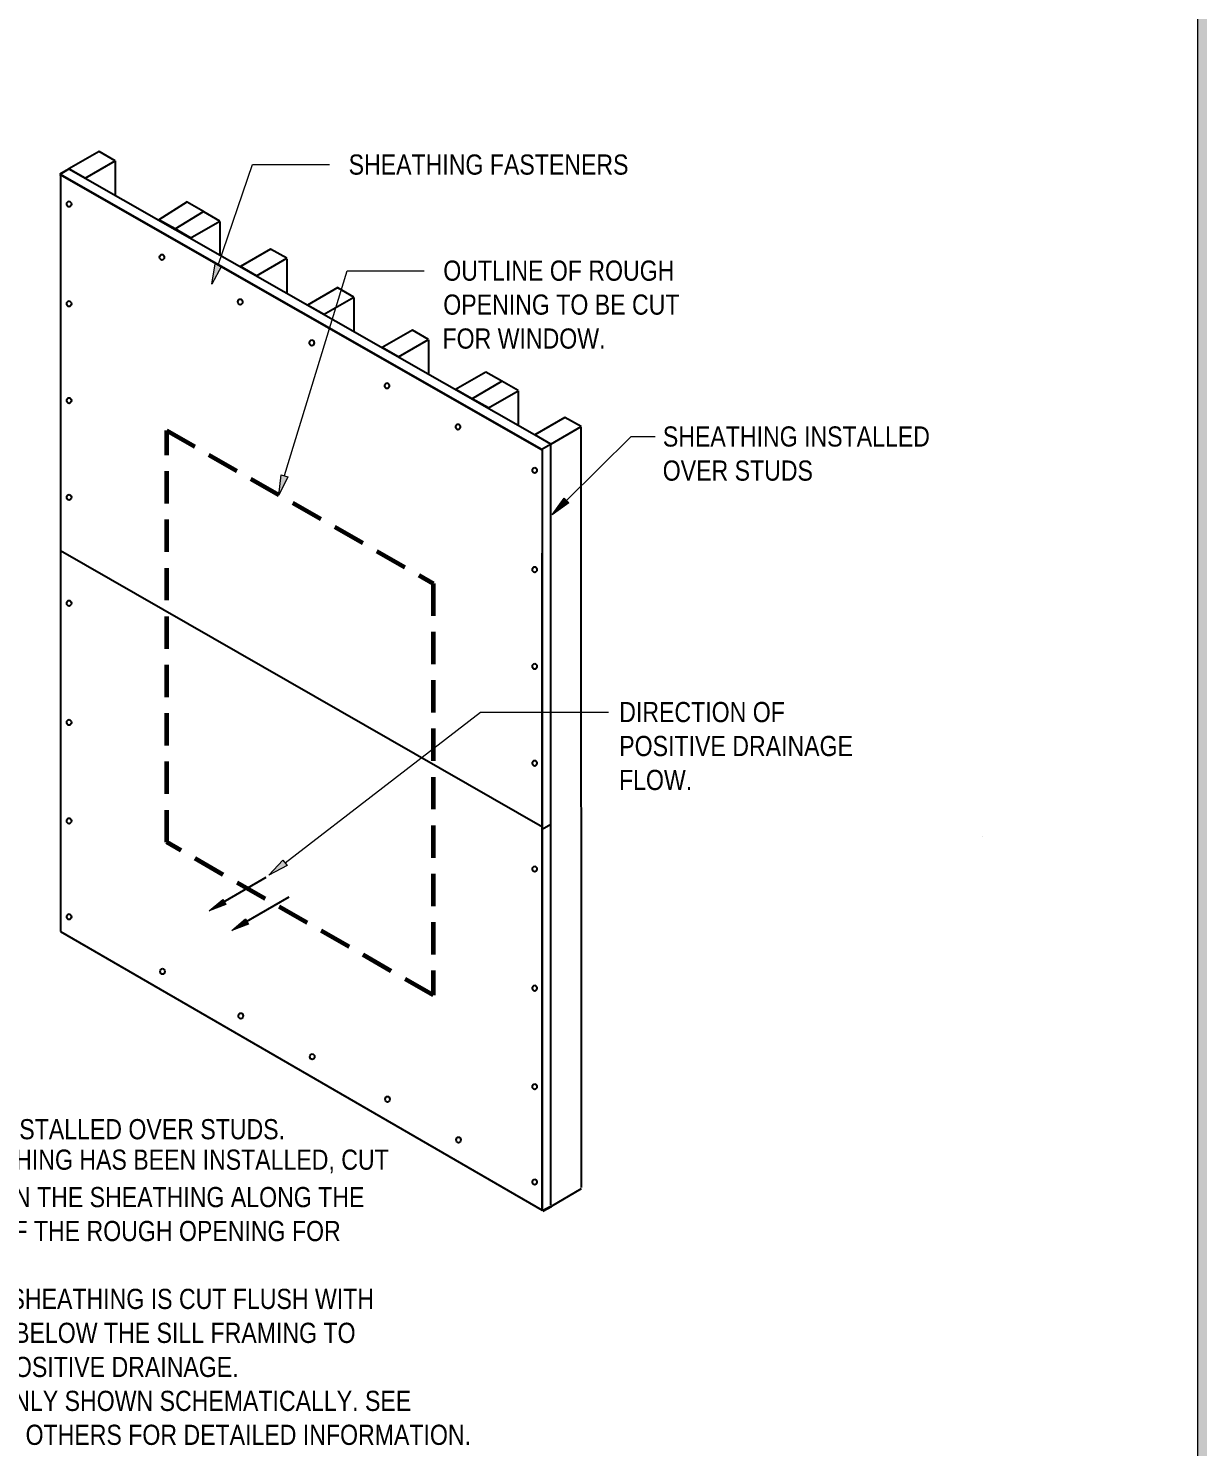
# Model space of a CAD drawing. Header units: inches. Extents: x -17.6 to 82.3, y -15.1 to 23.2.
# Drawn here: x 15.44 to 24.5, y -4.93 to 6.06 of the extents above; entities that cross this region are included whole.
import ezdxf

# ---------------------------------------------------------------- set-up
doc = ezdxf.new("R2010")
doc.units = ezdxf.units.IN
doc.header["$MEASUREMENT"] = 0
doc.linetypes.add('AI-Linetype-13', pattern=[0.375, 0.25, -0.125])
for name, color, linetype, lineweight in [('.ATI-TEXT', 7, 'Continuous', 0), ('G-ANNO-TTLB', 7, 'Continuous', 0), ('TYVEK', 7, 'Continuous', 0)]:
    doc.layers.add(name, color=color, linetype=linetype, lineweight=lineweight)

# ---------------------------------------------------------------- blocks, each defined once
blk = doc.blocks.new('Block_38')
at = {"layer": 'TYVEK', "true_color": 0x000000, "transparency": 33554687}
h = blk.add_hatch(color=18, dxfattribs=at)
h.dxf.hatch_style = 2
h.paths.add_polyline_path([(16.972, -0.725), (16.843, -0.774), (16.949, -0.686)])
at = {"layer": 'TYVEK', "color": 18, "lineweight": 25, "true_color": 0x000000}
blk.add_line((16.938, -0.716), (17.286, -0.515), dxfattribs=at)
at = {"layer": 'TYVEK'}
blk.add_lwpolyline([(16.972, -0.725), (16.843, -0.774), (16.949, -0.686), (16.949, -0.686)], close=True, dxfattribs=at)
blk = doc.blocks.new('Block_39')
at = {"layer": 'TYVEK', "true_color": 0x000000, "transparency": 33554687}
h = blk.add_hatch(color=18, dxfattribs=at)
h.dxf.hatch_style = 2
h.paths.add_polyline_path([(17.149, -0.877), (17.019, -0.926), (17.126, -0.838)])
at = {"layer": 'TYVEK', "color": 18, "lineweight": 25, "true_color": 0x000000}
blk.add_line((17.114, -0.868), (17.462, -0.666), dxfattribs=at)
at = {"layer": 'TYVEK'}
blk.add_lwpolyline([(17.149, -0.877), (17.019, -0.926), (17.126, -0.838), (17.126, -0.838)], close=True, dxfattribs=at)
blk = doc.blocks.new('Block_299')
at = {"layer": 'TYVEK', "color": 252, "lineweight": 25, "true_color": 0x848484}
for centre in [(16.478, 4.289), (17.084, 3.943), (17.638, 3.626), (18.221, 3.293), (18.771, 2.975)]:
    blk.add_ellipse(centre, major_axis=(0, 0.0221), ratio=0.812499, dxfattribs=at)
blk = doc.blocks.new('Block_300')
at = {"layer": 'TYVEK', "color": 252, "lineweight": 25, "true_color": 0x848484}
for centre in [(16.482, -1.244), (17.088, -1.589), (17.642, -1.905), (18.225, -2.235), (18.775, -2.55)]:
    blk.add_ellipse(centre, major_axis=(0, 0.0221), ratio=0.812499, dxfattribs=at)
blk = doc.blocks.new('Block_433')
at = {"layer": '.ATI-TEXT', "char_height": 0.2, "attachment_point": 7}
for s, insert in [('\\C18;\\c0;\\FArial Narrow|b0|i0|c1;\\H0.156250;\\W1.000000;A.', (13.639, -2.547)), ('\\C18;\\c0;\\FArial Narrow|b0|i0|c1;\\H0.156250;\\W1.000000;SHEATHING INSTALLED OVER STUDS.', (14.1, -2.547)), ('\\C18;\\c0;\\FArial Narrow|b0|i0|c1;\\H0.156250;\\W1.000000;AFTER SHEATHING HAS BEEN INSTALLED, CUT', (14.108, -2.81)), ('\\C18;\\c0;\\FArial Narrow|b0|i0|c1;\\H0.156250;\\W1.000000;B.', (13.626, -2.81)), ('\\C18;\\c0;\\FArial Narrow|b0|i0|c1;\\H0.156250;\\W1.000000;AN OPENING IN THE SHEATHING ALONG THE', (14.108, -3.073)), ('\\C18;\\c0;\\FArial Narrow|b0|i0|c1;\\H0.156250;\\W1.000000;PERIMETER OF THE ROUGH OPENING FOR', (14.094, -3.336)), ('\\C18;\\c0;\\FArial Narrow|b0|i0|c1;\\H0.156250;\\W1.000000;WINDOW.', (14.105, -3.599)), ('\\C18;\\c0;\\FArial Narrow|b0|i0|c1;\\H0.156250;\\W1.000000;C.', (13.631, -3.862)), ('\\C18;\\c0;\\FArial Narrow|b0|i0|c1;\\H0.156250;\\W1.000000;ENSURE THE SHEATHING IS CUT FLUSH WITH', (14.094, -3.862)), ('\\C18;\\c0;\\FArial Narrow|b0|i0|c1;\\H0.156250;\\W1.000000;OR SLIGHTLY BELOW THE SILL FRAMING TO', (14.099, -4.125)), ('\\C18;\\c0;\\FArial Narrow|b0|i0|c1;\\H0.156250;\\W1.000000;ALLOW FOR POSITIVE DRAINAGE.', (14.108, -4.389)), ('\\C18;\\c0;\\FArial Narrow|b0|i0|c1;\\H0.156250;\\W1.000000;D.', (13.626, -4.652)), ('\\C18;\\c0;\\FArial Narrow|b0|i0|c1;\\H0.156250;\\W1.000000;FRAMING IS ONLY SHOWN SCHEMATICALLY. SEE', (14.093, -4.652)), ('\\C18;\\c0;\\FArial Narrow|b0|i0|c1;\\H0.156250;\\W1.000000;DRAWINGS BY OTHERS FOR DETAILED INFORMATION.', (14.099, -4.915))]:
    blk.add_mtext(s, dxfattribs=dict(at, insert=insert))
blk = doc.blocks.new('Block_436')
at = {"layer": '.ATI-TEXT', "char_height": 0.2, "attachment_point": 7}
for s, insert in [('\\C18;\\c0;\\FArial Narrow|b0|i0|c1;\\H0.156250;\\W1.000000;OUTLINE OF ROUGH', (18.657, 4.105)), ('\\C18;\\c0;\\FArial Narrow|b0|i0|c1;\\H0.156250;\\W1.000000;OPENING TO BE CUT', (18.657, 3.842)), ('\\C18;\\c0;\\FArial Narrow|b0|i0|c1;\\H0.156250;\\W1.000000;FOR WINDOW.', (18.651, 3.579))]:
    blk.add_mtext(s, dxfattribs=dict(at, insert=insert))
blk = doc.blocks.new('Block_435')
at = {"layer": '.ATI-TEXT', "true_color": 0x000000, "transparency": 33554687}
h = blk.add_hatch(color=18, dxfattribs=at)
h.dxf.hatch_style = 2
h.paths.add_polyline_path([(17.452, 2.589), (17.382, 2.447), (17.402, 2.604)])
at = {"layer": '.ATI-TEXT', "color": 18, "lineweight": 0, "true_color": 0x000000}
for p, q in [((17.427, 2.597), (17.912, 4.185)), ((17.912, 4.185), (18.51, 4.185))]:
    blk.add_line(p, q, dxfattribs=at)
at = {"layer": '.ATI-TEXT'}
blk.add_lwpolyline([(17.452, 2.589), (17.382, 2.447), (17.402, 2.604), (17.402, 2.604)], close=True, dxfattribs=at)
blk.add_blockref('Block_436', (0, 0), dxfattribs=at)
blk = doc.blocks.new('Block_437')
at = {"layer": '.ATI-TEXT', "true_color": 0x000000, "transparency": 33554687}
h = blk.add_hatch(color=18, dxfattribs=at)
h.dxf.hatch_style = 2
h.paths.add_polyline_path([(16.939, 4.22), (16.864, 4.081), (16.89, 4.237)])
at = {"layer": '.ATI-TEXT', "color": 18, "lineweight": 0, "true_color": 0x000000}
for p, q in [((16.914, 4.229), (17.178, 5.007)), ((17.178, 5.007), (17.776, 5.007))]:
    blk.add_line(p, q, dxfattribs=at)
at = {"layer": '.ATI-TEXT'}
blk.add_lwpolyline([(16.939, 4.22), (16.864, 4.081), (16.89, 4.237), (16.89, 4.237)], close=True, dxfattribs=at)
at = {"layer": '.ATI-TEXT', "insert": (17.924, 4.927), "char_height": 0.2, "attachment_point": 7}
blk.add_mtext('\\C18;\\c0;\\FArial Narrow|b0|i0|c1;\\H0.156250;\\W1.000000;SHEATHING FASTENERS', dxfattribs=at)
blk = doc.blocks.new('Block_439')
at = {"layer": '.ATI-TEXT', "char_height": 0.2, "attachment_point": 7}
for s, insert in [('\\C18;\\c0;\\FArial Narrow|b0|i0|c1;\\H0.156297;\\W1.000000;DIRECTION OF', (20.02, 0.685)), ('\\C18;\\c0;\\FArial Narrow|b0|i0|c1;\\H0.156297;\\W1.000000;POSITIVE DRAINAGE', (20.02, 0.422)), ('\\C18;\\c0;\\FArial Narrow|b0|i0|c1;\\H0.156297;\\W1.000000;FLOW.', (20.018, 0.159))]:
    blk.add_mtext(s, dxfattribs=dict(at, insert=insert))
blk = doc.blocks.new('Block_441')
at = {"layer": '.ATI-TEXT', "char_height": 0.2, "attachment_point": 7}
for s, insert in [('\\C18;\\c0;\\FArial Narrow|b0|i0|c1;\\H0.156250;\\W1.000000;SHEATHING INSTALLED', (20.358, 2.82)), ('\\C18;\\c0;\\FArial Narrow|b0|i0|c1;\\H0.156250;\\W1.000000;OVER STUDS', (20.357, 2.556))]:
    blk.add_mtext(s, dxfattribs=dict(at, insert=insert))
blk = doc.blocks.new('Block_440')
at = {"layer": '.ATI-TEXT', "true_color": 0x000000, "transparency": 33554687}
h = blk.add_hatch(color=18, dxfattribs=at)
h.dxf.hatch_style = 2
h.paths.add_polyline_path([(19.629, 2.386), (19.5, 2.294), (19.593, 2.423)])
at = {"layer": '.ATI-TEXT', "color": 18, "lineweight": 0, "true_color": 0x000000}
for p, q in [((19.611, 2.404), (20.113, 2.899)), ((20.113, 2.899), (20.299, 2.899))]:
    blk.add_line(p, q, dxfattribs=at)
at = {"layer": '.ATI-TEXT'}
blk.add_lwpolyline([(19.629, 2.386), (19.5, 2.294), (19.593, 2.423), (19.593, 2.423)], close=True, dxfattribs=at)
blk.add_blockref('Block_441', (0, 0), dxfattribs=at)

msp = doc.modelspace()

# ---------------------------------------------------------------- hatches: boundary and pattern name
at = {"layer": '.ATI-TEXT', "true_color": 0x000000, "transparency": 33554687}
h = msp.add_hatch(color=18, dxfattribs=at)
h.dxf.hatch_style = 2
h.paths.add_polyline_path([(17.447, -0.424), (17.307, -0.498), (17.415, -0.382)])
at = {"layer": 'G-ANNO-TTLB', "true_color": 0xff00ff, "transparency": 33554687}
h = msp.add_hatch(color=6, dxfattribs=at)
edge = h.paths.add_edge_path()
edge.add_spline(control_points=[(24.625, -11.062), (24.625, -11.062), (-16.062, -11.062), (-16.062, -11.062), (-16.062, -11.062), (-16.062, 23.063), (-16.062, 23.063), (-16.062, 23.063), (24.625, 23.063), (24.625, 23.063), (24.625, 23.063), (24.625, -11.062), (24.625, -11.062)], knot_values=[0, 0, 0, 0, 1, 1, 1, 2, 2, 2, 3, 3, 3, 4, 4, 4, 4], degree=3, periodic=0)
edge = h.paths.add_edge_path()
edge.add_spline(control_points=[(-15.938, 22.938), (-15.938, 22.938), (-15.938, -10.937), (-15.938, -10.937), (-15.938, -10.937), (24.5, -10.937), (24.5, -10.937), (24.5, -10.937), (24.5, 22.938), (24.5, 22.938), (24.5, 22.938), (-15.938, 22.938), (-15.938, 22.938)], knot_values=[0, 0, 0, 0, 1, 1, 1, 2, 2, 2, 3, 3, 3, 4, 4, 4, 4], degree=3, periodic=0)
edge.add_line((-15.937, 22.938), (-15.938, 22.938))

# ---------------------------------------------------------------- linework, layer by layer
at = {"layer": '.ATI-TEXT', "color": 18, "lineweight": 0, "true_color": 0x000000}
for p, q in [((17.431, -0.403), (18.945, 0.765)), ((18.945, 0.765), (19.937, 0.765))]:
    msp.add_line(p, q, dxfattribs=at)
at = {"layer": '.ATI-TEXT'}
msp.add_lwpolyline([(17.447, -0.424), (17.307, -0.498), (17.415, -0.382), (17.415, -0.382)], close=True, dxfattribs=at)
at = {"layer": 'G-ANNO-TTLB'}
for points in [[(24.625, -11.062), (24.625, -11.062), (-16.062, -11.062), (-16.062, -11.062), (-16.062, -11.062), (-16.062, 23.063), (-16.062, 23.063), (-16.062, 23.063), (24.625, 23.063), (24.625, 23.063), (24.625, 23.063), (24.625, -11.062), (24.625, -11.062)], [(-15.938, 22.938), (-15.938, 22.938), (-15.938, -10.937), (-15.938, -10.937), (-15.938, -10.937), (24.5, -10.937), (24.5, -10.937), (24.5, -10.937), (24.5, 22.938), (24.5, 22.938), (24.5, 22.938), (-15.938, 22.938), (-15.938, 22.938)]]:
    msp.add_open_spline(points, degree=3, knots=[0, 0, 0, 0, 1, 1, 1, 2, 2, 2, 3, 3, 3, 4, 4, 4, 4], dxfattribs=at)
at = {"layer": 'TYVEK', "color": 33, "lineweight": 25, "true_color": 0xcc9966}
for p, q in [((15.991, 5.108), (15.757, 4.973)), ((16.116, 5.037), (15.991, 5.108)), ((15.882, 4.902), (15.757, 4.973)), ((15.882, 4.902), (16.116, 5.037)), ((16.116, 5.037), (16.116, 4.769)), ((16.674, 4.719), (16.454, 4.58)), ((16.579, 4.508), (16.799, 4.643)), ((16.799, 4.644), (16.674, 4.716)), ((16.925, 4.568), (16.802, 4.641)), ((16.579, 4.508), (16.454, 4.58)), ((16.704, 4.437), (16.579, 4.508)), ((16.697, 4.437), (16.925, 4.568)), ((16.925, 4.567), (16.925, 4.307)), ((17.319, 4.352), (17.086, 4.217)), ((17.444, 4.281), (17.319, 4.352)), ((17.211, 4.146), (17.086, 4.217)), ((17.211, 4.146), (17.444, 4.281)), ((17.444, 4.278), (17.444, 4.013)), ((17.839, 4.054), (17.605, 3.919)), ((17.73, 3.846), (17.964, 3.981)), ((17.964, 3.981), (17.839, 4.053)), ((17.964, 3.978), (17.964, 3.717)), ((17.73, 3.848), (17.605, 3.919)), ((18.418, 3.724), (18.184, 3.589)), ((18.309, 3.517), (18.543, 3.652)), ((18.543, 3.652), (18.418, 3.724)), ((18.543, 3.65), (18.543, 3.383)), ((18.309, 3.517), (18.184, 3.589)), ((18.986, 3.4), (18.752, 3.265)), ((19.236, 3.257), (19.111, 3.328)), ((18.88, 3.193), (18.755, 3.265)), ((19.006, 3.122), (18.881, 3.193)), ((19.006, 3.122), (19.236, 3.255)), ((19.236, 3.255), (19.236, 2.989)), ((19.599, 3.048), (19.366, 2.913)), ((19.491, 2.842), (19.724, 2.977)), ((19.724, 2.977), (19.599, 3.048)), ((19.728, -2.918), (19.724, 2.974)), ((19.366, 2.913), (19.366, 2.913)), ((19.491, 2.842), (19.366, 2.913)), ((19.495, -3.062), (19.728, -2.927))]:
    msp.add_line(p, q, dxfattribs=at)
at = {"layer": 'TYVEK', "color": 2, "lineweight": 25, "true_color": 0xffff00}
for p, q in [((15.755, 4.971), (15.688, 4.932)), ((15.758, 4.973), (15.691, 4.934)), ((19.491, 2.84), (15.757, 4.972)), ((15.691, 4.93), (15.691, -0.934)), ((19.488, 2.839), (19.421, 2.8)), ((19.424, 2.799), (19.424, -3.095)), ((19.491, -3.053), (19.491, 2.841)), ((15.691, 2.017), (19.425, -0.125)), ((19.424, -3.095), (19.424, 1.996)), ((19.491, -0.106), (19.424, -0.145)), ((15.691, -0.934), (19.424, -3.095))]:
    msp.add_line(p, q, dxfattribs=at)
at = {"layer": 'TYVEK', "color": 2, "lineweight": 35, "true_color": 0xffff00}
for p, q in [((19.421, 2.8), (15.688, 4.932)), ((19.492, -3.065), (19.425, -3.103))]:
    msp.add_line(p, q, dxfattribs=at)
at = {"layer": 'TYVEK', "color": 1, "lineweight": 25, "true_color": 0xff0000}
msp.add_line((22.834, -0.196), (22.835, -0.196), dxfattribs=at)
at = {"layer": 'TYVEK', "color": 33, "lineweight": 25, "true_color": 0xcc9966}
msp.add_lwpolyline([(18.877, 3.193), (19.111, 3.328), (18.986, 3.4)], dxfattribs=at)
at = {"layer": 'TYVEK', "color": 2, "linetype": 'AI-Linetype-13', "lineweight": 60, "true_color": 0xffff00}
msp.add_lwpolyline([(16.515, 2.946), (18.579, 1.762), (18.579, -1.428), (16.515, -0.244)], close=True, dxfattribs=at)
at = {"layer": 'TYVEK', "color": 252, "lineweight": 25, "true_color": 0x848484}
for centre in [(15.758, 4.701), (15.758, 3.929), (15.758, 3.179), (19.365, 2.638), (15.758, 2.429), (19.365, 1.869), (15.758, 1.608), (19.365, 1.119), (15.758, 0.685), (19.365, 0.369), (15.758, -0.078), (19.365, -0.451), (15.758, -0.821), (19.365, -1.374), (19.365, -2.137), (19.365, -2.876)]:
    msp.add_ellipse(centre, major_axis=(0, 0.0221), ratio=0.812499, dxfattribs=at)

# ---------------------------------------------------------------- block references
at = {"layer": '.ATI-TEXT'}
for name in ['Block_437', 'Block_435', 'Block_440', 'Block_439', 'Block_433']:
    msp.add_blockref(name, (0, 0), dxfattribs=at)
at = {"layer": 'TYVEK'}
for name in ['Block_299', 'Block_38', 'Block_39', 'Block_300']:
    msp.add_blockref(name, (0, 0), dxfattribs=at)

doc.saveas('drawing.dxf')
